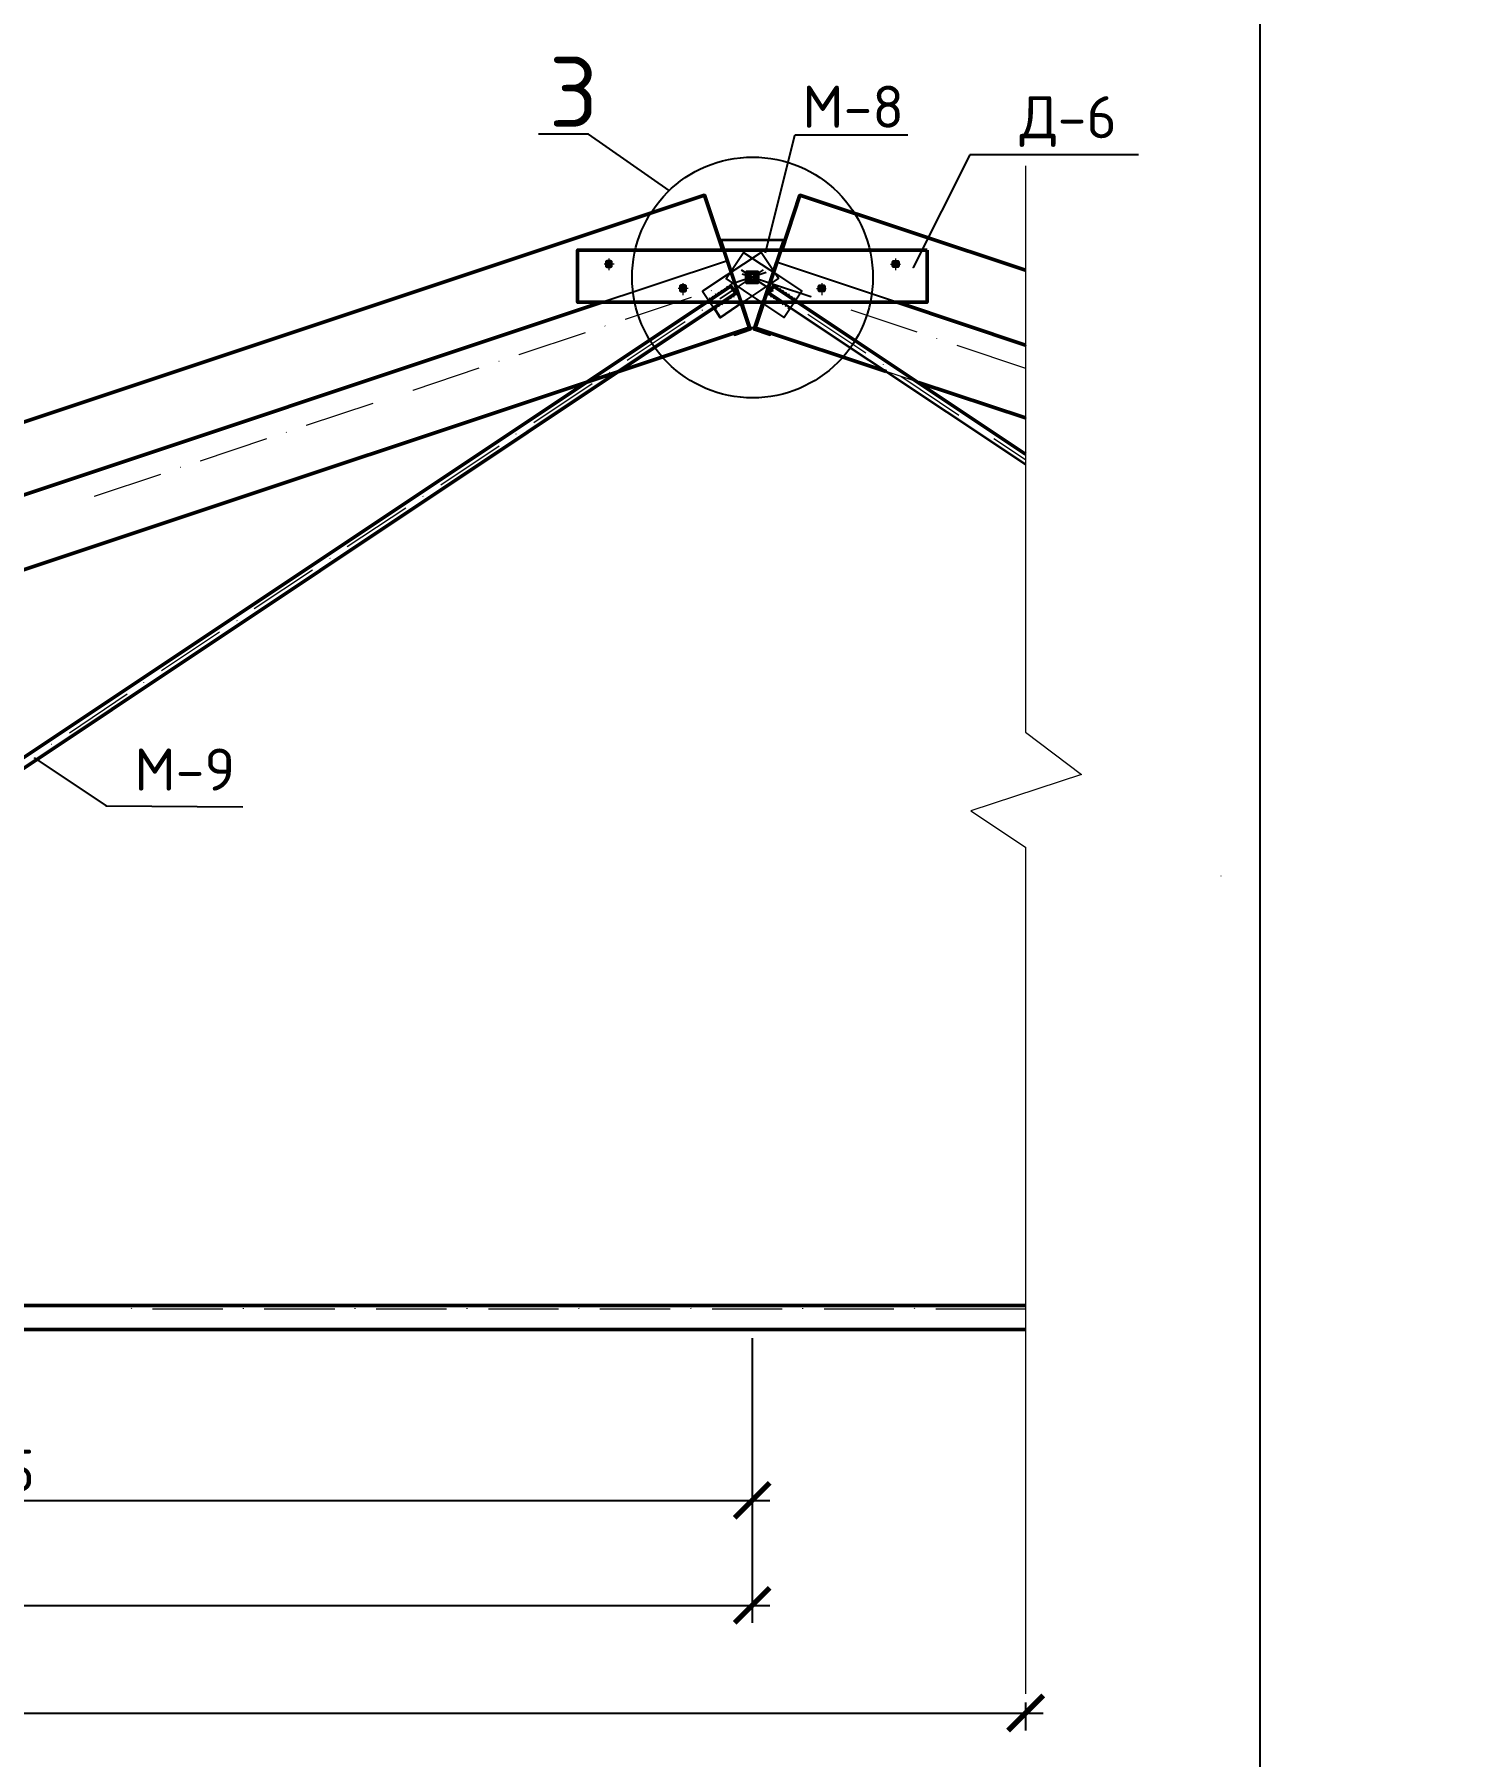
# Model space of a CAD drawing. Header units: millimetres. Extents: x -258556 to -95372, y 16759 to 83874.
# Drawn here: x -127450.5 to -127349.5, y 41421.4 to 41544.1 of the extents above; entities that cross this region are included whole.
import ezdxf

# ---------------------------------------------------------------- set-up
doc = ezdxf.new("R2010")
doc.units = ezdxf.units.MM
doc.header["$LTSCALE"] = 0.5
doc.layers.add('размеры', color=7, linetype='Continuous')
doc.layers.add('ТОЛСТЫЕ3', color=7, linetype='Continuous', lineweight=50)
doc.layers.add('ТОНКИЕе', color=7, linetype='Continuous', lineweight=25)
doc.styles.add('Наклонный3.5', font='isocpeur.ttf', dxfattribs={"height": 3})
doc.dimstyles.new('СТРОИТЕЛЬНЫЙ', dxfattribs={"dimtxt": 3, "dimasz": 2.5, "dimexe": 1.25, "dimexo": 0.625, "dimtad": 1, "dimdec": 0, "dimlfac": 100, "dimdsep": 46, "dimtxsty": 'Наклонный3.5', "dimblk1": 'ARCHTICK', "dimblk2": 'ARCHTICK', "dimsah": 1, "dimcen": 0, "dimdle": 1.25, "dimadec": 0, "dimazin": 0, "dimtfac": 0.75, "dimtdec": 0, "dimtmove": 0, "dimatfit": 3, "dimldrblk": 'ARCHTICK', "dimfxl": 1, "dimtolj": 1, "dimtzin": 0, "dimarcsym": 1})

# ---------------------------------------------------------------- blocks, each defined once
blk = doc.blocks.new('_ArchTick')
at = {"color": 0, "linetype": 'ByBlock', "const_width": 0.15}
blk.add_lwpolyline([(-0.5, -0.5), (0.5, 0.5)], dxfattribs=at)
blk = doc.blocks.new('*D802')
at = {"layer": 'Defpoints', "color": 0, "transparency": 16777216}
for p in [(-127399.39, 41451.83), (-127509.64, 41450.77), (-127399.39, 41439.66)]:
    blk.add_point(p, dxfattribs=at)
at = {"layer": 'размеры', "color": 0, "lineweight": -2, "transparency": 16777216}
for p, q in [((-127399.39, 41451.21), (-127399.39, 41438.41)), ((-127509.64, 41450.14), (-127509.64, 41438.41)), ((-127510.89, 41439.66), (-127398.14, 41439.66))]:
    blk.add_line(p, q, dxfattribs=at)
at = {"layer": 'размеры', "color": 0, "lineweight": -2, "transparency": 16777216, "xscale": 2.5, "yscale": 2.5, "zscale": 2.5, "rotation": 180}
blk.add_blockref('_ArchTick', (-127509.64, 41439.66), dxfattribs=at)
at = {"layer": 'размеры', "color": 0, "lineweight": -2, "transparency": 16777216, "xscale": 2.5, "yscale": 2.5, "zscale": 2.5}
blk.add_blockref('_ArchTick', (-127399.39, 41439.66), dxfattribs=at)
at = {"layer": 'размеры', "color": 0, "transparency": 16777216, "insert": (-127454.51, 41441.78), "char_height": 3, "attachment_point": 5, "style": 'Наклонный3.5'}
blk.add_mtext('\\A1;4175', dxfattribs=at)
blk = doc.blocks.new('*D803')
at = {"layer": 'Defpoints', "color": 0, "transparency": 16777216}
for p in [(-127619.88, 41439.66), (-127399.39, 41439.66), (-127399.39, 41432.18)]:
    blk.add_point(p, dxfattribs=at)
at = {"layer": 'размеры', "color": 0, "lineweight": -2, "transparency": 16777216}
for p, q in [((-127619.88, 41439.03), (-127619.88, 41430.93)), ((-127399.39, 41439.03), (-127399.39, 41430.93)), ((-127621.13, 41432.18), (-127398.14, 41432.18))]:
    blk.add_line(p, q, dxfattribs=at)
at = {"layer": 'размеры', "color": 0, "lineweight": -2, "transparency": 16777216, "xscale": 2.5, "yscale": 2.5, "zscale": 2.5, "rotation": 180}
blk.add_blockref('_ArchTick', (-127619.88, 41432.18), dxfattribs=at)
at = {"layer": 'размеры', "color": 0, "lineweight": -2, "transparency": 16777216, "xscale": 2.5, "yscale": 2.5, "zscale": 2.5}
blk.add_blockref('_ArchTick', (-127399.39, 41432.18), dxfattribs=at)
at = {"layer": 'размеры', "color": 0, "transparency": 16777216, "insert": (-127509.64, 41434.31), "char_height": 3, "attachment_point": 5, "style": 'Наклонный3.5'}
blk.add_mtext('\\A1;8350', dxfattribs=at)
blk = doc.blocks.new('*D804')
at = {"layer": 'Defpoints', "color": 0, "transparency": 16777216}
for p in [(-127619.88, 41432.18), (-127379.91, 41425.88), (-127379.91, 41424.51)]:
    blk.add_point(p, dxfattribs=at)
at = {"layer": 'размеры', "color": 0, "lineweight": -2, "transparency": 16777216}
for p, q in [((-127619.88, 41431.56), (-127619.88, 41423.26)), ((-127379.91, 41425.26), (-127379.91, 41423.26)), ((-127621.13, 41424.51), (-127378.66, 41424.51))]:
    blk.add_line(p, q, dxfattribs=at)
at = {"layer": 'размеры', "color": 0, "lineweight": -2, "transparency": 16777216, "xscale": 2.5, "yscale": 2.5, "zscale": 2.5, "rotation": 180}
blk.add_blockref('_ArchTick', (-127619.88, 41424.51), dxfattribs=at)
at = {"layer": 'размеры', "color": 0, "lineweight": -2, "transparency": 16777216, "xscale": 2.5, "yscale": 2.5, "zscale": 2.5}
blk.add_blockref('_ArchTick', (-127379.91, 41424.51), dxfattribs=at)
at = {"layer": 'размеры', "color": 0, "transparency": 16777216, "insert": (-127499.9, 41426.64), "char_height": 3, "attachment_point": 5, "style": 'Наклонный3.5'}
blk.add_mtext('\\A1;16700', dxfattribs=at)

msp = doc.modelspace()

# ---------------------------------------------------------------- linework, layer by layer
at = {"color": 7, "linetype": 'Continuous', "lineweight": 25, "true_color": 0x000007}
for points in [[(-127405.295, 41532.996), (-127411.043, 41537.023), (-127414.606, 41537.023)], [(-127398.446, 41528.556), (-127396.346, 41536.937), (-127396.346, 41536.937)], [(-127388.292, 41536.937), (-127396.346, 41536.937), (-127396.346, 41536.937)], [(-127383.886, 41535.543), (-127387.913, 41527.523), (-127387.913, 41527.523)], [(-127371.857, 41535.543), (-127383.886, 41535.543), (-127383.886, 41535.543)], [(-127402.783, 41532.669), (-127399.633, 41523.203), (-127399.633, 41523.203)], [(-127395.985, 41532.669), (-127399.134, 41523.203), (-127399.134, 41523.203)], [(-127497.075, 41496.046), (-127411.164, 41524.684), (-127401.217, 41527.988)], [(-127398.601, 41527.351), (-127401.681, 41525.303), (-127401.681, 41525.303)], [(-127398.394, 41527.162), (-127400.89, 41526.336), (-127400.89, 41526.336)], [(-127400.167, 41527.351), (-127397.912, 41525.854), (-127397.912, 41525.854)], [(-127400.115, 41527.058), (-127395.21, 41525.441), (-127395.21, 41525.441)], [(-127387.759, 41524.597), (-127397.585, 41527.885), (-127397.585, 41527.885)], [(-127445.356, 41489.128), (-127450.519, 41492.57), (-127450.519, 41492.57)], [(-127435.671, 41489.059), (-127445.429, 41489.128), (-127445.429, 41489.128)]]:
    msp.add_lwpolyline(points, dxfattribs=at)
at = {"color": 7, "linetype": 'Continuous', "lineweight": 13, "true_color": 0x000007}
for points in [[(-127379.911, 41534.751), (-127379.911, 41494.412), (-127379.911, 41494.412)], [(-127499.605, 41500.383), (-127402.783, 41532.669), (-127402.783, 41532.669)], [(-127379.911, 41527.317), (-127395.985, 41532.669), (-127395.985, 41532.669)], [(-127401.595, 41529.468), (-127401.698, 41529.416), (-127401.698, 41529.416)], [(-127397.172, 41529.468), (-127397.052, 41529.416), (-127397.052, 41529.416)], [(-127409.598, 41528.16), (-127409.598, 41527.317), (-127409.598, 41527.317)], [(-127389.17, 41528.16), (-127389.17, 41527.317), (-127389.17, 41527.317)], [(-127386.932, 41526.886), (-127386.932, 41528.762), (-127386.932, 41528.762)], [(-127409.236, 41527.764), (-127409.942, 41527.764), (-127409.942, 41527.764)], [(-127389.531, 41527.764), (-127388.826, 41527.764), (-127388.826, 41527.764)], [(-127400.907, 41526.181), (-127493.943, 41464.157), (-127493.943, 41464.157)], [(-127400.563, 41525.682), (-127411.336, 41518.522), (-127411.336, 41518.522)], [(-127403.953, 41526.026), (-127404.659, 41526.026), (-127404.659, 41526.026)], [(-127404.332, 41526.404), (-127404.332, 41525.544), (-127404.332, 41525.544)], [(-127402.301, 41525.854), (-127402.318, 41525.871), (-127402.318, 41525.871)], [(-127401.733, 41525.63), (-127401.819, 41525.768), (-127401.819, 41525.768)], [(-127401.526, 41525.785), (-127401.612, 41525.905), (-127401.612, 41525.905)], [(-127401.303, 41525.923), (-127401.389, 41526.026), (-127401.389, 41526.026)], [(-127401.113, 41526.06), (-127401.199, 41526.181), (-127401.199, 41526.181)], [(-127400.735, 41525.94), (-127400.907, 41526.181), (-127400.976, 41526.318)], [(-127400.666, 41525.854), (-127400.786, 41526.009), (-127400.786, 41526.009)], [(-127400.563, 41525.682), (-127400.786, 41526.009), (-127400.786, 41526.009)], [(-127400.563, 41525.682), (-127400.477, 41525.544), (-127400.477, 41525.544)], [(-127398.205, 41525.682), (-127398.291, 41525.544), (-127398.291, 41525.544)], [(-127398.205, 41525.682), (-127397.981, 41526.009), (-127397.981, 41526.009)], [(-127398.205, 41525.682), (-127379.911, 41513.497), (-127379.911, 41513.497)], [(-127398.084, 41525.854), (-127397.981, 41526.009), (-127397.981, 41526.009)], [(-127398.033, 41525.94), (-127397.878, 41526.181), (-127397.792, 41526.318)], [(-127397.878, 41526.181), (-127379.911, 41514.22), (-127379.911, 41514.22)], [(-127397.654, 41526.06), (-127397.568, 41526.181), (-127397.568, 41526.181)], [(-127397.448, 41525.923), (-127397.362, 41526.026), (-127397.362, 41526.026)], [(-127397.241, 41525.785), (-127397.172, 41525.905), (-127397.172, 41525.905)], [(-127397.035, 41525.63), (-127396.949, 41525.768), (-127396.949, 41525.768)], [(-127394.815, 41526.026), (-127394.109, 41526.026), (-127394.109, 41526.026)], [(-127394.436, 41526.404), (-127394.436, 41525.544), (-127394.436, 41525.544)], [(-127403.729, 41525.389), (-127408.445, 41523.806), (-127408.445, 41523.806)], [(-127402.92, 41524.46), (-127402.938, 41524.494), (-127402.938, 41524.494)], [(-127402.37, 41525.217), (-127402.438, 41525.355), (-127402.438, 41525.355)], [(-127402.37, 41525.217), (-127402.387, 41525.234), (-127402.387, 41525.234)], [(-127402.146, 41525.372), (-127402.232, 41525.475), (-127402.232, 41525.475)], [(-127401.939, 41525.51), (-127402.008, 41525.63), (-127402.008, 41525.63)], [(-127402.008, 41524.701), (-127401.922, 41524.58), (-127401.922, 41524.58)], [(-127401.802, 41524.838), (-127401.733, 41524.735), (-127401.733, 41524.735)], [(-127401.595, 41524.976), (-127401.509, 41524.856), (-127401.509, 41524.856)], [(-127401.389, 41525.131), (-127401.303, 41524.993), (-127401.303, 41524.993)], [(-127401.182, 41525.251), (-127401.096, 41525.131), (-127401.096, 41525.131)], [(-127400.976, 41525.389), (-127400.89, 41525.286), (-127400.89, 41525.286)], [(-127400.752, 41525.544), (-127400.7, 41525.406), (-127400.7, 41525.406)], [(-127397.998, 41525.544), (-127398.084, 41525.406), (-127398.084, 41525.406)], [(-127397.792, 41525.389), (-127397.878, 41525.286), (-127397.878, 41525.286)], [(-127397.585, 41525.251), (-127397.671, 41525.131), (-127397.671, 41525.131)], [(-127397.396, 41525.131), (-127397.448, 41524.993), (-127397.448, 41524.993)], [(-127397.172, 41524.976), (-127397.258, 41524.856), (-127397.258, 41524.856)], [(-127396.966, 41524.838), (-127397.052, 41524.735), (-127397.052, 41524.735)], [(-127396.845, 41525.51), (-127396.742, 41525.63), (-127396.742, 41525.63)], [(-127396.742, 41524.701), (-127396.845, 41524.58), (-127396.845, 41524.58)], [(-127396.622, 41525.372), (-127396.536, 41525.475), (-127396.536, 41525.475)], [(-127396.415, 41525.217), (-127396.432, 41525.234), (-127396.432, 41525.234)], [(-127396.415, 41525.217), (-127396.329, 41525.355), (-127396.329, 41525.355)], [(-127392.371, 41524.494), (-127387.655, 41522.928), (-127387.655, 41522.928)], [(-127379.911, 41521.982), (-127387.655, 41524.563), (-127387.655, 41524.563)], [(-127496.456, 41490.935), (-127399.633, 41523.203), (-127399.633, 41523.203)], [(-127409.873, 41523.341), (-127409.89, 41523.358), (-127409.89, 41523.358)], [(-127404.177, 41523.634), (-127408.307, 41520.88), (-127408.307, 41520.88)], [(-127399.478, 41523.238), (-127399.392, 41523.238), (-127399.289, 41523.238)], [(-127379.911, 41516.801), (-127399.134, 41523.203), (-127399.134, 41523.203)], [(-127395.434, 41524.202), (-127391.287, 41521.431), (-127391.287, 41521.431)], [(-127411.284, 41522.859), (-127416.017, 41521.293), (-127416.017, 41521.293)], [(-127386.227, 41522.446), (-127386.244, 41522.463), (-127386.244, 41522.463)], [(-127384.816, 41521.982), (-127379.911, 41520.347), (-127379.911, 41520.347)], [(-127417.428, 41520.811), (-127417.445, 41520.829), (-127417.445, 41520.829)], [(-127418.874, 41520.347), (-127423.572, 41518.763), (-127423.572, 41518.763)], [(-127409.563, 41520.037), (-127409.581, 41520.054), (-127409.581, 41520.054)], [(-127390.03, 41520.588), (-127390.047, 41520.605), (-127390.047, 41520.605)], [(-127388.791, 41519.779), (-127384.661, 41516.991), (-127384.661, 41516.991)], [(-127410.802, 41519.228), (-127414.95, 41516.44), (-127414.95, 41516.44)], [(-127426.429, 41517.817), (-127431.162, 41516.251), (-127431.162, 41516.251)], [(-127433.984, 41515.304), (-127438.717, 41513.721), (-127438.717, 41513.721)], [(-127432.573, 41515.769), (-127432.59, 41515.786), (-127432.59, 41515.786)], [(-127417.428, 41514.788), (-127421.576, 41512.017), (-127421.576, 41512.017)], [(-127416.206, 41515.631), (-127416.224, 41515.648), (-127416.224, 41515.648)], [(-127382.165, 41515.339), (-127379.911, 41513.841), (-127379.911, 41513.841)], [(-127441.556, 41512.774), (-127446.272, 41511.208), (-127446.272, 41511.208)], [(-127440.128, 41513.256), (-127440.145, 41513.273), (-127440.145, 41513.273)], [(-127422.832, 41511.208), (-127422.849, 41511.225), (-127422.849, 41511.225)], [(-127424.071, 41510.365), (-127428.236, 41507.611), (-127428.236, 41507.611)], [(-127429.458, 41506.785), (-127429.475, 41506.803), (-127429.475, 41506.803)], [(-127430.714, 41505.942), (-127434.862, 41503.189), (-127434.862, 41503.189)], [(-127436.084, 41502.345), (-127436.118, 41502.362), (-127436.118, 41502.362)], [(-127437.34, 41501.536), (-127441.487, 41498.766), (-127441.487, 41498.766)], [(-127442.727, 41497.922), (-127442.744, 41497.94), (-127442.744, 41497.94)], [(-127443.91, 41497.113), (-127448.041, 41494.325), (-127448.041, 41494.325)], [(-127379.911, 41494.412), (-127375.918, 41491.383), (-127383.817, 41488.801), (-127379.911, 41486.22)], [(-127449.297, 41493.517), (-127449.314, 41493.534), (-127449.314, 41493.534)], [(-127365.974, 41484.138), (-127365.991, 41484.155), (-127365.991, 41484.155)]]:
    msp.add_lwpolyline(points, dxfattribs=at)
at = {"color": 7, "linetype": 'Continuous', "lineweight": 35, "true_color": 0x000007}
for points in [[(-127397.052, 41529.416), (-127395.985, 41532.669), (-127379.911, 41527.317)], [(-127397.276, 41528.762), (-127397.052, 41529.416), (-127397.172, 41529.468), (-127401.595, 41529.468), (-127401.698, 41529.416), (-127401.492, 41528.762)], [(-127401.354, 41528.762), (-127401.595, 41529.468), (-127401.595, 41529.468)], [(-127397.172, 41529.468), (-127397.413, 41528.762), (-127397.413, 41528.762)], [(-127411.835, 41528.762), (-127386.932, 41528.762), (-127386.932, 41528.762)], [(-127386.932, 41526.886), (-127386.932, 41525.045), (-127411.835, 41525.045), (-127411.835, 41528.762)], [(-127511.17, 41491.331), (-127410.114, 41525.045), (-127410.114, 41525.045)], [(-127402.129, 41524.649), (-127401.526, 41525.045), (-127401.526, 41525.045)], [(-127402.117, 41524.657), (-127401.664, 41523.961), (-127400.081, 41525.045)], [(-127400.253, 41525.045), (-127399.633, 41523.203), (-127400.7, 41522.859), (-127400.649, 41522.722), (-127399.478, 41523.117), (-127400.115, 41525.045)], [(-127398.67, 41524.993), (-127399.289, 41523.117), (-127398.119, 41522.722), (-127398.067, 41522.859), (-127399.134, 41523.203), (-127398.532, 41525.045)], [(-127397.241, 41525.045), (-127396.656, 41524.649), (-127379.911, 41513.497)], [(-127389.066, 41525.045), (-127379.911, 41521.982), (-127379.911, 41521.982)], [(-127408.927, 41520.106), (-127399.633, 41523.203), (-127399.633, 41523.203)], [(-127398.067, 41522.859), (-127389.824, 41520.106), (-127389.824, 41520.106)], [(-127507.78, 41487.149), (-127411.129, 41519.348), (-127411.129, 41519.348)], [(-127387.621, 41519.348), (-127379.911, 41516.801), (-127379.911, 41516.801)]]:
    msp.add_lwpolyline(points, dxfattribs=at)
at = {"color": 7, "linetype": 'Continuous', "lineweight": 25, "true_color": 0x000007}
for points in [[(-127399.255, 41523.238), (-127398.067, 41522.859), (-127398.119, 41522.722), (-127399.289, 41523.117), (-127399.255, 41523.238), (-127397.172, 41529.468), (-127401.595, 41529.468), (-127399.53, 41523.238), (-127399.478, 41523.117), (-127400.649, 41522.722), (-127400.7, 41522.859), (-127399.53, 41523.238)], [(-127398.756, 41525.905), (-127397.516, 41526.731), (-127398.756, 41528.59), (-127400.012, 41527.764), (-127401.251, 41526.938), (-127402.92, 41525.837), (-127401.664, 41523.961)], [(-127400.012, 41525.905), (-127401.251, 41526.731), (-127400.012, 41528.59), (-127398.756, 41527.764), (-127397.516, 41526.938), (-127395.864, 41525.837), (-127397.103, 41523.961)]]:
    msp.add_lwpolyline(points, close=True, dxfattribs=at)
at = {"color": 7, "linetype": 'Continuous', "lineweight": 53, "true_color": 0x000007}
for points in [[(-127409.598, 41527.764), (-127409.598, 41527.919), (-127409.753, 41527.919), (-127409.753, 41527.609), (-127409.46, 41527.609), (-127409.46, 41527.919), (-127409.598, 41527.919)], [(-127389.17, 41527.764), (-127389.17, 41527.919), (-127389.015, 41527.919), (-127389.015, 41527.609), (-127389.325, 41527.609), (-127389.325, 41527.919), (-127389.17, 41527.919)], [(-127404.332, 41526.026), (-127404.332, 41526.181), (-127404.486, 41526.181), (-127404.486, 41525.871), (-127404.177, 41525.871), (-127404.177, 41526.181), (-127404.332, 41526.181)], [(-127394.436, 41526.026), (-127394.436, 41526.181), (-127394.298, 41526.181), (-127394.298, 41525.871), (-127394.591, 41525.871), (-127394.591, 41526.181), (-127394.436, 41526.181)]]:
    msp.add_lwpolyline(points, dxfattribs=at)
msp.add_lwpolyline([(-127399.392, 41527.196), (-127399.014, 41527.196), (-127399.014, 41526.456), (-127399.771, 41526.456), (-127399.771, 41527.196)], close=True, dxfattribs=at)
at = {"color": 7, "linetype": 'Continuous', "lineweight": 18, "true_color": 0x000007}
for points in [[(-127504.338, 41456.447), (-127411.336, 41518.505), (-127411.336, 41518.505)], [(-127503.959, 41453.555), (-127379.911, 41453.555), (-127379.911, 41453.555)], [(-127504.097, 41451.835), (-127379.911, 41451.835), (-127379.911, 41451.835)]]:
    msp.add_lwpolyline(points, dxfattribs=at)
at = {"color": 7, "linetype": 'Continuous', "lineweight": 5, "true_color": 0x000007}
for points in [[(-127379.911, 41486.22), (-127379.911, 41425.882), (-127379.911, 41425.882)], [(-127507.022, 41453.555), (-127379.911, 41453.555), (-127379.911, 41453.555)], [(-127443.587, 41453.315), (-127443.621, 41453.349), (-127443.621, 41453.349)], [(-127442.107, 41453.315), (-127437.116, 41453.315), (-127437.116, 41453.315)], [(-127435.636, 41453.315), (-127435.636, 41453.349), (-127435.636, 41453.349)], [(-127434.156, 41453.315), (-127429.131, 41453.315), (-127429.131, 41453.315)], [(-127427.685, 41453.315), (-127427.685, 41453.349), (-127427.685, 41453.349)], [(-127426.171, 41453.315), (-127421.18, 41453.315), (-127421.18, 41453.315)], [(-127419.7, 41453.315), (-127419.7, 41453.349), (-127419.7, 41453.349)], [(-127418.185, 41453.315), (-127413.195, 41453.315), (-127413.195, 41453.315)], [(-127411.715, 41453.315), (-127411.749, 41453.349), (-127411.749, 41453.349)], [(-127410.235, 41453.315), (-127405.244, 41453.315), (-127405.244, 41453.315)], [(-127403.729, 41453.315), (-127403.764, 41453.349), (-127403.764, 41453.349)], [(-127402.249, 41453.315), (-127397.258, 41453.315), (-127397.258, 41453.315)], [(-127395.778, 41453.315), (-127395.778, 41453.349), (-127395.778, 41453.349)], [(-127394.264, 41453.315), (-127389.307, 41453.315), (-127389.307, 41453.315)], [(-127387.793, 41453.315), (-127387.827, 41453.349), (-127387.827, 41453.349)], [(-127386.313, 41453.315), (-127379.911, 41453.315), (-127379.911, 41453.315)], [(-127379.911, 41451.835), (-127511.497, 41451.835), (-127511.497, 41451.835)]]:
    msp.add_lwpolyline(points, dxfattribs=at)
at = {"color": 7, "linetype": 'Continuous', "lineweight": 25, "true_color": 0x000007}
msp.add_open_spline([(-127390.787, 41526.818), (-127390.787, 41531.55), (-127394.625, 41535.388), (-127399.358, 41535.388), (-127399.358, 41535.388), (-127404.091, 41535.388), (-127407.946, 41531.55), (-127407.946, 41526.818), (-127407.946, 41526.818), (-127407.946, 41522.068), (-127404.091, 41518.23), (-127399.358, 41518.23), (-127399.358, 41518.23), (-127394.625, 41518.23), (-127390.787, 41522.068), (-127390.787, 41526.818)], degree=3, knots=[0, 0, 0, 0, 0.0625, 0.0625, 0.0625, 0.062501, 0.125, 0.125, 0.125, 0.125001, 0.1875, 0.1875, 0.1875, 0.187501, 1, 1, 1, 1], dxfattribs=at)
at = {"color": 7, "linetype": 'Continuous', "lineweight": 53, "true_color": 0x000007}
for points in [[(-127409.477, 41527.781), (-127409.477, 41527.85), (-127409.529, 41527.902), (-127409.598, 41527.902), (-127409.598, 41527.902), (-127409.667, 41527.902), (-127409.718, 41527.85), (-127409.718, 41527.781), (-127409.718, 41527.781), (-127409.718, 41527.712), (-127409.667, 41527.661), (-127409.598, 41527.661), (-127409.598, 41527.661), (-127409.529, 41527.661), (-127409.477, 41527.712), (-127409.477, 41527.781)], [(-127399.134, 41526.835), (-127399.134, 41526.99), (-127399.255, 41527.11), (-127399.41, 41527.11), (-127399.41, 41527.11), (-127399.547, 41527.11), (-127399.685, 41526.99), (-127399.685, 41526.835), (-127399.685, 41526.835), (-127399.685, 41526.68), (-127399.547, 41526.559), (-127399.41, 41526.559), (-127399.41, 41526.559), (-127399.255, 41526.559), (-127399.134, 41526.68), (-127399.134, 41526.835)], [(-127389.066, 41527.781), (-127389.066, 41527.85), (-127389.118, 41527.902), (-127389.187, 41527.902), (-127389.187, 41527.902), (-127389.256, 41527.902), (-127389.307, 41527.85), (-127389.307, 41527.781), (-127389.307, 41527.781), (-127389.307, 41527.712), (-127389.256, 41527.661), (-127389.187, 41527.661), (-127389.187, 41527.661), (-127389.118, 41527.661), (-127389.066, 41527.712), (-127389.066, 41527.781)], [(-127404.211, 41526.043), (-127404.211, 41526.112), (-127404.263, 41526.164), (-127404.332, 41526.164), (-127404.332, 41526.164), (-127404.4, 41526.164), (-127404.452, 41526.112), (-127404.452, 41526.043), (-127404.452, 41526.043), (-127404.452, 41525.974), (-127404.4, 41525.923), (-127404.332, 41525.923), (-127404.332, 41525.923), (-127404.263, 41525.923), (-127404.211, 41525.974), (-127404.211, 41526.043)], [(-127394.333, 41526.043), (-127394.333, 41526.112), (-127394.384, 41526.164), (-127394.453, 41526.164), (-127394.453, 41526.164), (-127394.522, 41526.164), (-127394.574, 41526.112), (-127394.574, 41526.043), (-127394.574, 41526.043), (-127394.574, 41525.974), (-127394.522, 41525.923), (-127394.453, 41525.923), (-127394.453, 41525.923), (-127394.384, 41525.923), (-127394.333, 41525.974), (-127394.333, 41526.043)]]:
    msp.add_open_spline(points, degree=3, knots=[0, 0, 0, 0, 0.0625, 0.0625, 0.0625, 0.062501, 0.125, 0.125, 0.125, 0.125001, 0.1875, 0.1875, 0.1875, 0.187501, 1, 1, 1, 1], dxfattribs=at)
at = {"layer": 'ТОЛСТЫЕ3'}
for points in [[(-127512.736, 41496.012), (-127402.783, 41532.669), (-127401.483, 41528.762)], [(-127397.285, 41528.762), (-127395.985, 41532.669), (-127379.911, 41527.317)], [(-127386.932, 41528.762), (-127386.932, 41525.045), (-127411.835, 41525.045), (-127411.835, 41528.762), (-127386.932, 41528.762)], [(-127504.338, 41456.447), (-127504.716, 41456.997), (-127400.907, 41526.181), (-127400.563, 41525.682), (-127504.338, 41456.447)], [(-127397.249, 41525.045), (-127398.205, 41525.682), (-127397.878, 41526.181), (-127396.172, 41525.045), (-127379.911, 41514.22)], [(-127499.418, 41495.263), (-127410.114, 41525.045)], [(-127379.911, 41521.982), (-127389.066, 41525.045)], [(-127507.78, 41487.149), (-127399.634, 41523.204)], [(-127389.844, 41520.113), (-127399.134, 41523.203)], [(-127379.911, 41516.801), (-127387.547, 41519.324)], [(-127507.022, 41453.555), (-127379.911, 41453.555)], [(-127379.911, 41451.835), (-127507.022, 41451.835)]]:
    msp.add_lwpolyline(points, dxfattribs=at)
at = {"layer": 'ТОНКИЕе', "color": 6}
msp.add_lwpolyline([(-127153.225, 42005.398), (-127363.225, 42005.398), (-127363.225, 41357.464)], dxfattribs=at)

# ---------------------------------------------------------------- texts
at = {"layer": 'ТОЛСТЫЕ3', "insert": (-127413.882, 41542.535), "char_height": 5, "attachment_point": 1, "style": 'Наклонный3.5'}
msp.add_mtext_dynamic_manual_height_columns('3', width=0.90464, gutter_width=15, heights=[0], dxfattribs=at)
at = {"layer": 'ТОНКИЕе', "char_height": 3, "attachment_point": 1, "style": 'Наклонный3.5'}
for s, width, insert in [('М-8', 2.89989, (-127395.832, 41540.476)), ('Д-6', 3.80551, (-127380.333, 41539.729)), ('М-9', 1.21946, (-127443.419, 41493.243))]:
    msp.add_mtext_dynamic_manual_height_columns(s, width=width, gutter_width=15, heights=[0], dxfattribs=dict(at, insert=insert))

# ---------------------------------------------------------------- dimensions: what is measured, and where the dimension line sits
at = {"layer": 'размеры'}
for base, p1, p2, text, picture, middle in [((-127399.387, 41439.659), (-127509.638, 41450.768), (-127399.387, 41451.835), '4175', '*D802', (-127454.513, 41441.784)), ((-127399.387, 41432.183), (-127619.884, 41439.659), (-127399.387, 41439.659), '8350', '*D803', (-127509.635, 41434.308)), ((-127379.911, 41424.511), (-127619.884, 41432.183), (-127379.911, 41425.882), '16700', '*D804', (-127499.897, 41426.636))]:
    dim = msp.add_linear_dim(base=base, p1=p1, p2=p2, text=text, dimstyle='СТРОИТЕЛЬНЫЙ', dxfattribs=at)
    dim.commit()
    dim.dimension.update_dxf_attribs({"geometry": picture, "text_midpoint": middle})

doc.saveas('drawing.dxf')
